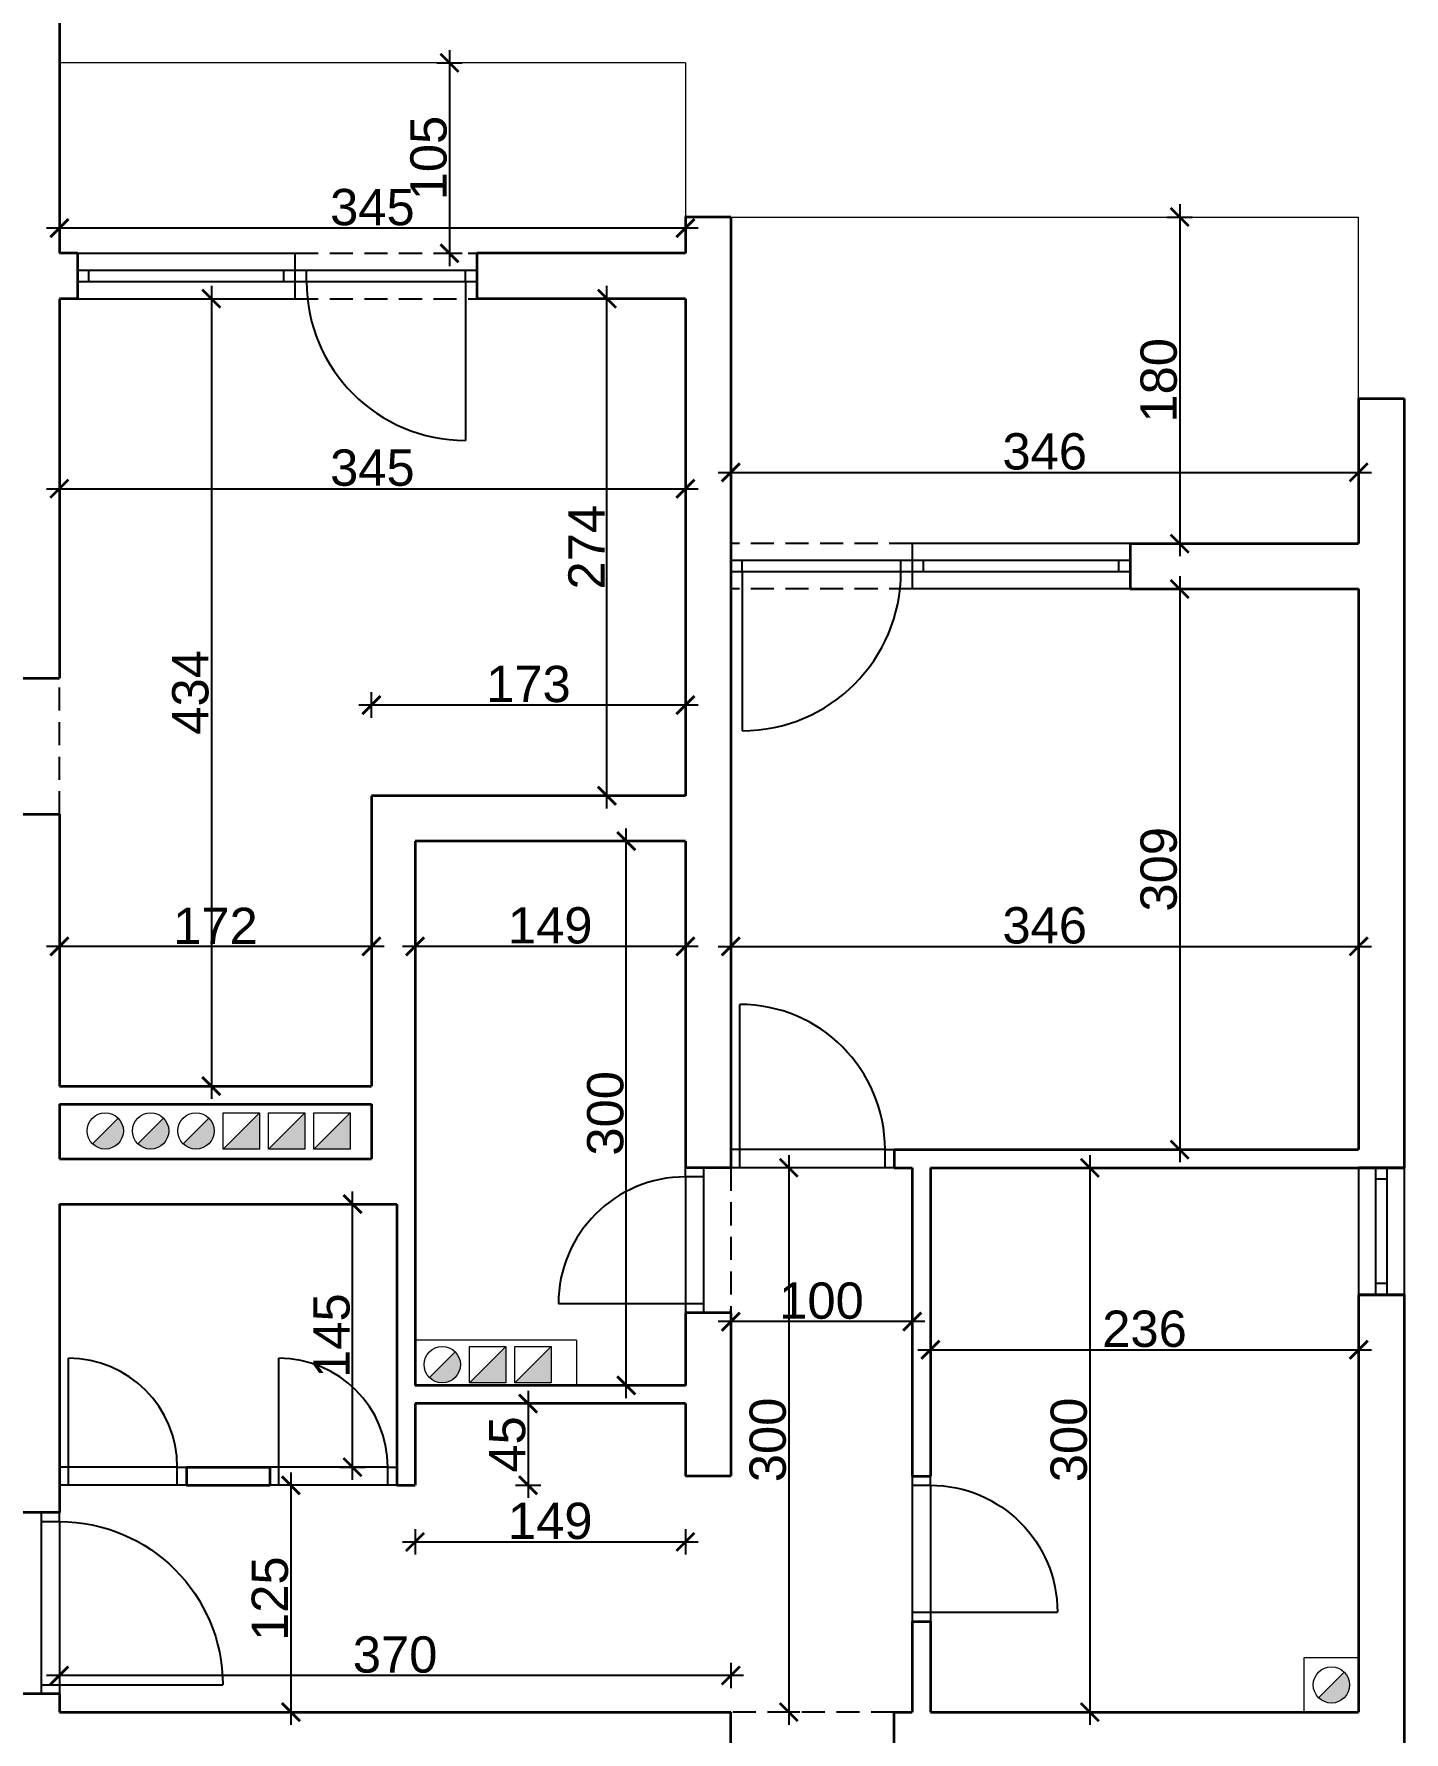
# Model space of a CAD drawing. Header units: centimetres. Extents: x 642232439 to 646206409, y 502891828 to 503284195.
# Drawn here: x 646200336 to 646201091, y 503276067 to 503277003 of the extents above; entities that cross this region are included whole.
import ezdxf

# ---------------------------------------------------------------- set-up
doc = ezdxf.new("R2010")
doc.units = ezdxf.units.CM
doc.header["$PDMODE"] = 35
doc.header["$PDSIZE"] = 0.1
doc.linetypes.add('HIDDENX2', pattern=[19.05, 12.7, -6.35])
doc.layers.add('TP_01 - 0.35', color=1, linetype='Continuous', lineweight=35)
doc.layers.add('TP_07 - 0.20', color=7, linetype='Continuous', lineweight=20)
for name, color, linetype in [('TP_Hatch', 252, 'Continuous'), ('TP_Hidden', 8, 'HIDDENX2'), ('TP_Kotiranje', 3, 'Continuous'), ('TP_Otvori', 8, 'Continuous'), ('TP_Otvori.block', 8, 'Continuous')]:
    doc.layers.add(name, color=color, linetype=linetype)
doc.styles.get("Standard").update_dxf_attribs({"font": 'arial.ttf'})
doc.dimstyles.new('Radni', dxfattribs={"dimtxt": 20, "dimasz": 10, "dimexe": 7, "dimexo": 7, "dimgap": 1.25, "dimtad": 1, "dimdec": 1, "dimrnd": 0.5, "dimdsep": 46, "dimtxsty": 'Standard', "dimblk": 'ARCHTICK', "dimcen": 10, "dimdle": 7, "dimclrd": 256, "dimclre": 256, "dimadec": 1, "dimazin": 0, "dimtm": 1e-09, "dimtfac": 1, "dimtdec": 1, "dimtix": 1, "dimtmove": 0, "dimatfit": 0, "dimfxl": 7, "dimfxlon": 1, "dimarcsym": 0})

# ---------------------------------------------------------------- blocks, each defined once
blk = doc.blocks.new('*U90')
at = {"layer": 'TP_01 - 0.35'}
for p, q in [((0, 0), (0, -30)), ((84, 0), (84, -30))]:
    blk.add_line(p, q, dxfattribs=at)
at = {"layer": 'TP_Otvori'}
for p, q in [((0, 0), (84, 0)), ((0, -11.3), (84, -11.3)), ((0, -18.8), (84, -18.8)), ((7.5, -11.3), (7.5, -18.8)), ((76.5, -11.3), (76.5, -18.8)), ((0, -30), (84, -30))]:
    blk.add_line(p, q, dxfattribs=at)
blk = doc.blocks.new('*U523')
at = {"layer": 'TP_Otvori'}
for p, q in [((5, 0), (5, 80)), ((5, 0), (0, 0)), ((85, 0), (5, 0)), ((5, -10), (5, 0)), ((85, -10), (85, 0)), ((85, 0), (90, 0)), ((90, -10), (0, -10))]:
    blk.add_line(p, q, dxfattribs=at)
blk.add_arc((5, 0), 80, 0.00001, 90.00001, dxfattribs=at)
blk = doc.blocks.new('*U525')
at = {"layer": 'TP_Otvori'}
for p, q in [((5, 0), (5, 90)), ((5, 0), (0, 0)), ((95, 0), (5, 0)), ((5, -10), (5, 0)), ((95, -10), (95, 0)), ((95, 0), (100, 0)), ((100, -10), (0, -10))]:
    blk.add_line(p, q, dxfattribs=at)
blk.add_arc((5, 0), 90, 0.00001, 90.00001, dxfattribs=at)
blk = doc.blocks.new('*U524')
at = {"layer": 'TP_Otvori'}
for p, q in [((5, 0), (5, 70)), ((5, 0), (0, 0)), ((75, 0), (5, 0)), ((5, -10), (5, 0)), ((75, -10), (75, 0)), ((75, 0), (80, 0)), ((80, -10), (0, -10))]:
    blk.add_line(p, q, dxfattribs=at)
blk.add_arc((5, 0), 70, 0.00001, 90.00001, dxfattribs=at)
blk = doc.blocks.new('*U526')
at = {"layer": 'TP_Otvori'}
for p, q in [((5, 0), (5, 60)), ((5, 0), (0, 0)), ((65, 0), (5, 0)), ((5, -10), (5, 0)), ((65, -10), (65, 0)), ((65, 0), (70, 0)), ((70, -10), (0, -10))]:
    blk.add_line(p, q, dxfattribs=at)
blk.add_arc((5, 0), 60, 0.00001, 90.00001, dxfattribs=at)
blk = doc.blocks.new('_ArchTick')
at = {"color": 0, "linetype": 'ByBlock', "const_width": 0.15}
blk.add_lwpolyline([(-0.5, -0.5), (0.5, 0.5)], dxfattribs=at)
blk = doc.blocks.new('*D362')
at = {"layer": 'Defpoints', "color": 0, "transparency": 16777216}
for p in [(646200420.34, 503276857), (646200434.09, 503276423), (646200436.34, 503276423)]:
    blk.add_point(p, dxfattribs=at)
at = {"layer": 'TP_Kotiranje', "lineweight": -2, "transparency": 16777216}
for p, q in [((646200427.34, 503276857), (646200441.09, 503276857)), ((646200434.09, 503276864), (646200434.09, 503276416)), ((646200434.09, 503276423), (646200427.09, 503276423))]:
    blk.add_line(p, q, dxfattribs=at)
at = {"layer": 'TP_Kotiranje', "lineweight": -2, "transparency": 16777216, "xscale": 10, "yscale": 10, "zscale": 10}
for p, rotation in [((646200434.09, 503276857), 90), ((646200434.09, 503276423), 270)]:
    blk.add_blockref('_ArchTick', p, dxfattribs=dict(at, rotation=rotation))
at = {"layer": 'TP_Kotiranje', "color": 0, "transparency": 16777216, "insert": (646200422.62, 503276640), "char_height": 20, "attachment_point": 5, "rotation": 90}
blk.add_mtext('434', dxfattribs=at)
blk = doc.blocks.new('*D363')
at = {"layer": 'Defpoints', "color": 0, "transparency": 16777216}
for p in [(646200350.34, 503276503), (646200350.34, 503276500.02), (646200522.34, 503276503)]:
    blk.add_point(p, dxfattribs=at)
at = {"layer": 'TP_Kotiranje', "lineweight": -2, "transparency": 16777216}
for p, q in [((646200529.34, 503276500.02), (646200343.34, 503276500.02)), ((646200350.34, 503276500.02), (646200350.34, 503276493.02)), ((646200522.34, 503276500.02), (646200522.34, 503276493.02))]:
    blk.add_line(p, q, dxfattribs=at)
at = {"layer": 'TP_Kotiranje', "lineweight": -2, "transparency": 16777216, "xscale": 10, "yscale": 10, "zscale": 10, "rotation": 180}
blk.add_blockref('_ArchTick', (646200350.34, 503276500.02), dxfattribs=at)
at = {"layer": 'TP_Kotiranje', "lineweight": -2, "transparency": 16777216, "xscale": 10, "yscale": 10, "zscale": 10}
blk.add_blockref('_ArchTick', (646200522.34, 503276500.02), dxfattribs=at)
at = {"layer": 'TP_Kotiranje', "color": 0, "transparency": 16777216, "insert": (646200436.34, 503276511.31), "char_height": 20, "attachment_point": 5}
blk.add_mtext('172', dxfattribs=at)
blk = doc.blocks.new('*D364')
at = {"layer": 'Defpoints', "color": 0, "transparency": 16777216}
for p in [(646200637.84, 503276857), (646200652.1, 503276857), (646200608.84, 503276583)]:
    blk.add_point(p, dxfattribs=at)
at = {"layer": 'TP_Kotiranje', "lineweight": -2, "transparency": 16777216}
for p, q in [((646200645.1, 503276857), (646200659.1, 503276857)), ((646200652.1, 503276576), (646200652.1, 503276864)), ((646200645.1, 503276583), (646200659.1, 503276583))]:
    blk.add_line(p, q, dxfattribs=at)
at = {"layer": 'TP_Kotiranje', "lineweight": -2, "transparency": 16777216, "xscale": 10, "yscale": 10, "zscale": 10}
for p, rotation in [((646200652.1, 503276857), 90), ((646200652.1, 503276583), 270)]:
    blk.add_blockref('_ArchTick', p, dxfattribs=dict(at, rotation=rotation))
at = {"layer": 'TP_Kotiranje', "color": 0, "transparency": 16777216, "insert": (646200640.81, 503276720), "char_height": 20, "attachment_point": 5, "rotation": 90}
blk.add_mtext('274', dxfattribs=at)
blk = doc.blocks.new('*D365')
at = {"layer": 'Defpoints', "color": 0, "transparency": 16777216}
for p in [(646200695.34, 503276720), (646200522.34, 503276633.05), (646200522.34, 503276583)]:
    blk.add_point(p, dxfattribs=at)
at = {"layer": 'TP_Kotiranje', "lineweight": -2, "transparency": 16777216}
for p, q in [((646200702.34, 503276633.05), (646200515.34, 503276633.05)), ((646200522.34, 503276626.05), (646200522.34, 503276640.05)), ((646200695.34, 503276640.05), (646200695.34, 503276626.05))]:
    blk.add_line(p, q, dxfattribs=at)
at = {"layer": 'TP_Kotiranje', "lineweight": -2, "transparency": 16777216, "xscale": 10, "yscale": 10, "zscale": 10, "rotation": 180}
blk.add_blockref('_ArchTick', (646200522.34, 503276633.05), dxfattribs=at)
at = {"layer": 'TP_Kotiranje', "lineweight": -2, "transparency": 16777216, "xscale": 10, "yscale": 10, "zscale": 10}
blk.add_blockref('_ArchTick', (646200695.34, 503276633.05), dxfattribs=at)
at = {"layer": 'TP_Kotiranje', "color": 0, "transparency": 16777216, "insert": (646200608.84, 503276644.51), "char_height": 20, "attachment_point": 5}
blk.add_mtext('173', dxfattribs=at)
blk = doc.blocks.new('*D366')
at = {"layer": 'Defpoints', "color": 0, "transparency": 16777216}
for p in [(646200893.34, 503276902), (646200893.34, 503276722), (646200967.71, 503276722)]:
    blk.add_point(p, dxfattribs=at)
at = {"layer": 'TP_Kotiranje', "lineweight": -2, "transparency": 16777216}
for p, q in [((646200967.71, 503276909), (646200967.71, 503276715)), ((646200960.71, 503276902), (646200974.71, 503276902)), ((646200960.71, 503276722), (646200974.71, 503276722))]:
    blk.add_line(p, q, dxfattribs=at)
at = {"layer": 'TP_Kotiranje', "lineweight": -2, "transparency": 16777216, "xscale": 10, "yscale": 10, "zscale": 10}
for p, rotation in [((646200967.71, 503276902), 90), ((646200967.71, 503276722), 270)]:
    blk.add_blockref('_ArchTick', p, dxfattribs=dict(at, rotation=rotation))
at = {"layer": 'TP_Kotiranje', "color": 0, "transparency": 16777216, "insert": (646200956.25, 503276812), "char_height": 20, "attachment_point": 5, "rotation": 90}
blk.add_mtext('180', dxfattribs=at)
blk = doc.blocks.new('*D367')
at = {"layer": 'Defpoints', "color": 0, "transparency": 16777216}
for p in [(646200967.71, 503276697), (646200967.71, 503276388), (646200967.71, 503276388)]:
    blk.add_point(p, dxfattribs=at)
at = {"layer": 'TP_Kotiranje', "lineweight": -2, "transparency": 16777216}
for p, q in [((646200967.71, 503276697), (646200960.71, 503276697)), ((646200967.71, 503276704), (646200967.71, 503276381)), ((646200967.71, 503276388), (646200960.71, 503276388))]:
    blk.add_line(p, q, dxfattribs=at)
at = {"layer": 'TP_Kotiranje', "lineweight": -2, "transparency": 16777216, "xscale": 10, "yscale": 10, "zscale": 10}
for p, rotation in [((646200967.71, 503276697), 90), ((646200967.71, 503276388), 270)]:
    blk.add_blockref('_ArchTick', p, dxfattribs=dict(at, rotation=rotation))
at = {"layer": 'TP_Kotiranje', "color": 0, "transparency": 16777216, "insert": (646200956.24, 503276542.5), "char_height": 20, "attachment_point": 5, "rotation": 90}
blk.add_mtext('309', dxfattribs=at)
blk = doc.blocks.new('*D368')
at = {"layer": 'Defpoints', "color": 0, "transparency": 16777216}
for p in [(646200967.71, 503276378), (646200918.17, 503276078), (646200967.71, 503276078)]:
    blk.add_point(p, dxfattribs=at)
at = {"layer": 'TP_Kotiranje', "lineweight": -2, "transparency": 16777216}
for p, q in [((646200918.17, 503276385), (646200918.17, 503276071)), ((646200925.17, 503276378), (646200911.17, 503276378)), ((646200925.17, 503276078), (646200911.17, 503276078))]:
    blk.add_line(p, q, dxfattribs=at)
at = {"layer": 'TP_Kotiranje', "lineweight": -2, "transparency": 16777216, "xscale": 10, "yscale": 10, "zscale": 10}
for p, rotation in [((646200918.17, 503276378), 90), ((646200918.17, 503276078), 270)]:
    blk.add_blockref('_ArchTick', p, dxfattribs=dict(at, rotation=rotation))
at = {"layer": 'TP_Kotiranje', "color": 0, "transparency": 16777216, "insert": (646200906.7, 503276228), "char_height": 20, "attachment_point": 5, "rotation": 90}
blk.add_mtext('300', dxfattribs=at)
blk = doc.blocks.new('*D372')
at = {"layer": 'Defpoints', "color": 0, "transparency": 16777216}
for p in [(646200487.91, 503276203), (646200477.91, 503276078), (646200487.91, 503276078)]:
    blk.add_point(p, dxfattribs=at)
at = {"layer": 'TP_Kotiranje', "lineweight": -2, "transparency": 16777216}
for p, q in [((646200477.91, 503276210), (646200477.91, 503276071)), ((646200480.91, 503276203), (646200470.91, 503276203)), ((646200480.91, 503276078), (646200470.91, 503276078))]:
    blk.add_line(p, q, dxfattribs=at)
at = {"layer": 'TP_Kotiranje', "lineweight": -2, "transparency": 16777216, "xscale": 10, "yscale": 10, "zscale": 10}
for p, rotation in [((646200477.91, 503276203), 90), ((646200477.91, 503276078), 270)]:
    blk.add_blockref('_ArchTick', p, dxfattribs=dict(at, rotation=rotation))
at = {"layer": 'TP_Kotiranje', "color": 0, "transparency": 16777216, "insert": (646200466.44, 503276140.5), "char_height": 20, "attachment_point": 5, "rotation": 90}
blk.add_mtext('125', dxfattribs=at)
blk = doc.blocks.new('*D373')
at = {"layer": 'Defpoints', "color": 0, "transparency": 16777216}
for p in [(646200479.22, 503276358), (646200511.87, 503276358), (646200479.22, 503276213)]:
    blk.add_point(p, dxfattribs=at)
at = {"layer": 'TP_Kotiranje', "lineweight": -2, "transparency": 16777216}
for p, q in [((646200511.87, 503276206), (646200511.87, 503276365)), ((646200504.87, 503276358), (646200518.87, 503276358)), ((646200504.87, 503276213), (646200518.87, 503276213))]:
    blk.add_line(p, q, dxfattribs=at)
at = {"layer": 'TP_Kotiranje', "lineweight": -2, "transparency": 16777216, "xscale": 10, "yscale": 10, "zscale": 10}
for p, rotation in [((646200511.87, 503276358), 90), ((646200511.87, 503276213), 270)]:
    blk.add_blockref('_ArchTick', p, dxfattribs=dict(at, rotation=rotation))
at = {"layer": 'TP_Kotiranje', "color": 0, "transparency": 16777216, "insert": (646200500.41, 503276285.5), "char_height": 20, "attachment_point": 5, "rotation": 90}
blk.add_mtext('145', dxfattribs=at)
blk = doc.blocks.new('*D374')
at = {"layer": 'Defpoints', "color": 0, "transparency": 16777216}
for p in [(646200662.75, 503276558), (646200695.34, 503276558), (646200695.34, 503276258)]:
    blk.add_point(p, dxfattribs=at)
at = {"layer": 'TP_Kotiranje', "lineweight": -2, "transparency": 16777216}
for p, q in [((646200669.75, 503276558), (646200655.75, 503276558)), ((646200662.75, 503276251), (646200662.75, 503276565)), ((646200669.75, 503276258), (646200655.75, 503276258))]:
    blk.add_line(p, q, dxfattribs=at)
at = {"layer": 'TP_Kotiranje', "lineweight": -2, "transparency": 16777216, "xscale": 10, "yscale": 10, "zscale": 10}
for p, rotation in [((646200662.75, 503276558), 90), ((646200662.75, 503276258), 270)]:
    blk.add_blockref('_ArchTick', p, dxfattribs=dict(at, rotation=rotation))
at = {"layer": 'TP_Kotiranje', "color": 0, "transparency": 16777216, "insert": (646200651.28, 503276408), "char_height": 20, "attachment_point": 5, "rotation": 90}
blk.add_mtext('300', dxfattribs=at)
blk = doc.blocks.new('*D375')
at = {"layer": 'Defpoints', "color": 0, "transparency": 16777216}
for p in [(646200546.34, 503276500), (646200546.34, 503276468), (646200695.34, 503276468)]:
    blk.add_point(p, dxfattribs=at)
at = {"layer": 'TP_Kotiranje', "lineweight": -2, "transparency": 16777216}
for p, q in [((646200702.34, 503276500), (646200539.34, 503276500)), ((646200546.34, 503276493), (646200546.34, 503276507)), ((646200695.34, 503276493), (646200695.34, 503276507))]:
    blk.add_line(p, q, dxfattribs=at)
at = {"layer": 'TP_Kotiranje', "lineweight": -2, "transparency": 16777216, "xscale": 10, "yscale": 10, "zscale": 10, "rotation": 180}
blk.add_blockref('_ArchTick', (646200546.34, 503276500), dxfattribs=at)
at = {"layer": 'TP_Kotiranje', "lineweight": -2, "transparency": 16777216, "xscale": 10, "yscale": 10, "zscale": 10}
blk.add_blockref('_ArchTick', (646200695.34, 503276500), dxfattribs=at)
at = {"layer": 'TP_Kotiranje', "color": 0, "transparency": 16777216, "insert": (646200620.84, 503276511.47), "char_height": 20, "attachment_point": 5}
blk.add_mtext('149', dxfattribs=at)
blk = doc.blocks.new('*D376')
at = {"layer": 'Defpoints', "color": 0, "transparency": 16777216}
for p in [(646200720.34, 503276500), (646201066.34, 503276500), (646201066.34, 503276500)]:
    blk.add_point(p, dxfattribs=at)
at = {"layer": 'TP_Kotiranje', "lineweight": -2, "transparency": 16777216}
for p, q in [((646200713.34, 503276500), (646201073.34, 503276500)), ((646200720.34, 503276500), (646200720.34, 503276493)), ((646201066.34, 503276500), (646201066.34, 503276507))]:
    blk.add_line(p, q, dxfattribs=at)
at = {"layer": 'TP_Kotiranje', "lineweight": -2, "transparency": 16777216, "xscale": 10, "yscale": 10, "zscale": 10, "rotation": 180}
blk.add_blockref('_ArchTick', (646200720.34, 503276500), dxfattribs=at)
at = {"layer": 'TP_Kotiranje', "lineweight": -2, "transparency": 16777216, "xscale": 10, "yscale": 10, "zscale": 10}
blk.add_blockref('_ArchTick', (646201066.34, 503276500), dxfattribs=at)
at = {"layer": 'TP_Kotiranje', "color": 0, "transparency": 16777216, "insert": (646200893.34, 503276511.47), "char_height": 20, "attachment_point": 5}
blk.add_mtext('346', dxfattribs=at)
blk = doc.blocks.new('*D377')
at = {"layer": 'Defpoints', "color": 0, "transparency": 16777216}
for p in [(646200720.34, 503276902), (646201066.34, 503276802), (646201066.34, 503276761.25)]:
    blk.add_point(p, dxfattribs=at)
at = {"layer": 'TP_Kotiranje', "lineweight": -2, "transparency": 16777216}
for p, q in [((646200720.34, 503276768.25), (646200720.34, 503276754.25)), ((646201066.34, 503276768.25), (646201066.34, 503276754.25)), ((646200713.34, 503276761.25), (646201073.34, 503276761.25))]:
    blk.add_line(p, q, dxfattribs=at)
at = {"layer": 'TP_Kotiranje', "lineweight": -2, "transparency": 16777216, "xscale": 10, "yscale": 10, "zscale": 10, "rotation": 180}
blk.add_blockref('_ArchTick', (646200720.34, 503276761.25), dxfattribs=at)
at = {"layer": 'TP_Kotiranje', "lineweight": -2, "transparency": 16777216, "xscale": 10, "yscale": 10, "zscale": 10}
blk.add_blockref('_ArchTick', (646201066.34, 503276761.25), dxfattribs=at)
at = {"layer": 'TP_Kotiranje', "color": 0, "transparency": 16777216, "insert": (646200893.34, 503276772.72), "char_height": 20, "attachment_point": 5}
blk.add_mtext('346', dxfattribs=at)
blk = doc.blocks.new('*D378')
at = {"layer": 'Defpoints', "color": 0, "transparency": 16777216}
for p in [(646200350.34, 503276752.4), (646200695.34, 503276752.4), (646200695.34, 503276752.27)]:
    blk.add_point(p, dxfattribs=at)
at = {"layer": 'TP_Kotiranje', "lineweight": -2, "transparency": 16777216}
for p, q in [((646200343.34, 503276752.27), (646200702.34, 503276752.27)), ((646200350.34, 503276752.27), (646200350.34, 503276745.27)), ((646200695.34, 503276752.27), (646200695.34, 503276745.27))]:
    blk.add_line(p, q, dxfattribs=at)
at = {"layer": 'TP_Kotiranje', "lineweight": -2, "transparency": 16777216, "xscale": 10, "yscale": 10, "zscale": 10, "rotation": 180}
blk.add_blockref('_ArchTick', (646200350.34, 503276752.27), dxfattribs=at)
at = {"layer": 'TP_Kotiranje', "lineweight": -2, "transparency": 16777216, "xscale": 10, "yscale": 10, "zscale": 10}
blk.add_blockref('_ArchTick', (646200695.34, 503276752.27), dxfattribs=at)
at = {"layer": 'TP_Kotiranje', "color": 0, "transparency": 16777216, "insert": (646200522.84, 503276763.74), "char_height": 20, "attachment_point": 5}
blk.add_mtext('345', dxfattribs=at)
blk = doc.blocks.new('*D379')
at = {"layer": 'Defpoints', "color": 0, "transparency": 16777216}
for p in [(646200522.84, 503276987), (646200530.34, 503276882), (646200565.34, 503276882)]:
    blk.add_point(p, dxfattribs=at)
at = {"layer": 'TP_Kotiranje', "lineweight": -2, "transparency": 16777216}
for p, q in [((646200558.34, 503276987), (646200572.34, 503276987)), ((646200565.34, 503276994), (646200565.34, 503276875)), ((646200558.34, 503276882), (646200572.34, 503276882))]:
    blk.add_line(p, q, dxfattribs=at)
at = {"layer": 'TP_Kotiranje', "lineweight": -2, "transparency": 16777216, "xscale": 10, "yscale": 10, "zscale": 10}
for p, rotation in [((646200565.34, 503276987), 90), ((646200565.34, 503276882), 270)]:
    blk.add_blockref('_ArchTick', p, dxfattribs=dict(at, rotation=rotation))
at = {"layer": 'TP_Kotiranje', "color": 0, "transparency": 16777216, "insert": (646200553.88, 503276934.5), "char_height": 20, "attachment_point": 5, "rotation": 90}
blk.add_mtext('105', dxfattribs=at)
blk = doc.blocks.new('*D380')
at = {"layer": 'Defpoints', "color": 0, "transparency": 16777216}
for p in [(646200350.34, 503276944.74), (646200695.34, 503276944.74), (646200350.34, 503276895.88)]:
    blk.add_point(p, dxfattribs=at)
at = {"layer": 'TP_Kotiranje', "lineweight": -2, "transparency": 16777216}
for p, q in [((646200350.34, 503276902.88), (646200350.34, 503276888.88)), ((646200695.34, 503276902.88), (646200695.34, 503276888.88)), ((646200702.34, 503276895.88), (646200343.34, 503276895.88))]:
    blk.add_line(p, q, dxfattribs=at)
at = {"layer": 'TP_Kotiranje', "lineweight": -2, "transparency": 16777216, "xscale": 10, "yscale": 10, "zscale": 10, "rotation": 180}
blk.add_blockref('_ArchTick', (646200350.34, 503276895.88), dxfattribs=at)
at = {"layer": 'TP_Kotiranje', "lineweight": -2, "transparency": 16777216, "xscale": 10, "yscale": 10, "zscale": 10}
blk.add_blockref('_ArchTick', (646200695.34, 503276895.88), dxfattribs=at)
at = {"layer": 'TP_Kotiranje', "color": 0, "transparency": 16777216, "insert": (646200522.84, 503276907.35), "char_height": 20, "attachment_point": 5}
blk.add_mtext('345', dxfattribs=at)
blk = doc.blocks.new('*D417')
at = {"layer": 'Defpoints', "color": 0, "transparency": 16777216}
for p in [(646201066.34, 503276277.67), (646200830.34, 503276208), (646201066.34, 503276208)]:
    blk.add_point(p, dxfattribs=at)
at = {"layer": 'TP_Kotiranje', "lineweight": -2, "transparency": 16777216}
for p, q in [((646200830.34, 503276270.67), (646200830.34, 503276284.67)), ((646201066.34, 503276270.67), (646201066.34, 503276284.67)), ((646200823.34, 503276277.67), (646201073.34, 503276277.67))]:
    blk.add_line(p, q, dxfattribs=at)
at = {"layer": 'TP_Kotiranje', "lineweight": -2, "transparency": 16777216, "xscale": 10, "yscale": 10, "zscale": 10, "rotation": 180}
blk.add_blockref('_ArchTick', (646200830.34, 503276277.67), dxfattribs=at)
at = {"layer": 'TP_Kotiranje', "lineweight": -2, "transparency": 16777216, "xscale": 10, "yscale": 10, "zscale": 10}
blk.add_blockref('_ArchTick', (646201066.34, 503276277.67), dxfattribs=at)
at = {"layer": 'TP_Kotiranje', "color": 0, "transparency": 16777216, "insert": (646200948.34, 503276289.14), "char_height": 20, "attachment_point": 5}
blk.add_mtext('236', dxfattribs=at)
blk = doc.blocks.new('*D418')
at = {"layer": 'Defpoints', "color": 0, "transparency": 16777216}
for p in [(646200720.34, 503276293.18), (646200720.34, 503276293), (646200820.34, 503276293)]:
    blk.add_point(p, dxfattribs=at)
at = {"layer": 'TP_Kotiranje', "lineweight": -2, "transparency": 16777216}
for p, q in [((646200720.34, 503276293.18), (646200720.34, 503276300.18)), ((646200820.34, 503276293.18), (646200820.34, 503276300.18)), ((646200827.34, 503276293.18), (646200713.34, 503276293.18))]:
    blk.add_line(p, q, dxfattribs=at)
at = {"layer": 'TP_Kotiranje', "lineweight": -2, "transparency": 16777216, "xscale": 10, "yscale": 10, "zscale": 10, "rotation": 180}
blk.add_blockref('_ArchTick', (646200720.34, 503276293.18), dxfattribs=at)
at = {"layer": 'TP_Kotiranje', "lineweight": -2, "transparency": 16777216, "xscale": 10, "yscale": 10, "zscale": 10}
blk.add_blockref('_ArchTick', (646200820.34, 503276293.18), dxfattribs=at)
at = {"layer": 'TP_Kotiranje', "color": 0, "transparency": 16777216, "insert": (646200770.34, 503276304.64), "char_height": 20, "attachment_point": 5}
blk.add_mtext('100', dxfattribs=at)
blk = doc.blocks.new('*D419')
at = {"layer": 'Defpoints', "color": 0, "transparency": 16777216}
for p in [(646200765.34, 503276378), (646200752.28, 503276078), (646200765.34, 503276078)]:
    blk.add_point(p, dxfattribs=at)
at = {"layer": 'TP_Kotiranje', "lineweight": -2, "transparency": 16777216}
for p, q in [((646200752.28, 503276385), (646200752.28, 503276071)), ((646200758.34, 503276378), (646200745.28, 503276378)), ((646200758.34, 503276078), (646200745.28, 503276078))]:
    blk.add_line(p, q, dxfattribs=at)
at = {"layer": 'TP_Kotiranje', "lineweight": -2, "transparency": 16777216, "xscale": 10, "yscale": 10, "zscale": 10}
for p, rotation in [((646200752.28, 503276378), 90), ((646200752.28, 503276078), 270)]:
    blk.add_blockref('_ArchTick', p, dxfattribs=dict(at, rotation=rotation))
at = {"layer": 'TP_Kotiranje', "color": 0, "transparency": 16777216, "insert": (646200740.82, 503276228), "char_height": 20, "attachment_point": 5, "rotation": 90}
blk.add_mtext('300', dxfattribs=at)
blk = doc.blocks.new('*D420')
at = {"layer": 'Defpoints', "color": 0, "transparency": 16777216}
for p in [(646200720.34, 503276208), (646200350.34, 503276188), (646200350.34, 503276098.14)]:
    blk.add_point(p, dxfattribs=at)
at = {"layer": 'TP_Kotiranje', "lineweight": -2, "transparency": 16777216}
for p, q in [((646200727.34, 503276098.14), (646200343.34, 503276098.14)), ((646200350.34, 503276105.14), (646200350.34, 503276091.14)), ((646200720.34, 503276105.14), (646200720.34, 503276091.14))]:
    blk.add_line(p, q, dxfattribs=at)
at = {"layer": 'TP_Kotiranje', "lineweight": -2, "transparency": 16777216, "xscale": 10, "yscale": 10, "zscale": 10, "rotation": 180}
blk.add_blockref('_ArchTick', (646200350.34, 503276098.14), dxfattribs=at)
at = {"layer": 'TP_Kotiranje', "lineweight": -2, "transparency": 16777216, "xscale": 10, "yscale": 10, "zscale": 10}
blk.add_blockref('_ArchTick', (646200720.34, 503276098.14), dxfattribs=at)
at = {"layer": 'TP_Kotiranje', "color": 0, "transparency": 16777216, "insert": (646200535.34, 503276109.61), "char_height": 20, "attachment_point": 5}
blk.add_mtext('370', dxfattribs=at)
blk = doc.blocks.new('*D421')
at = {"layer": 'Defpoints', "color": 0, "transparency": 16777216}
for p in [(646200620.84, 503276248), (646200546.34, 503276203), (646200608.63, 503276203)]:
    blk.add_point(p, dxfattribs=at)
at = {"layer": 'TP_Kotiranje', "lineweight": -2, "transparency": 16777216}
for p, q in [((646200613.84, 503276248), (646200601.63, 503276248)), ((646200608.63, 503276255), (646200608.63, 503276196)), ((646200601.63, 503276203), (646200615.63, 503276203))]:
    blk.add_line(p, q, dxfattribs=at)
at = {"layer": 'TP_Kotiranje', "lineweight": -2, "transparency": 16777216, "xscale": 10, "yscale": 10, "zscale": 10}
for p, rotation in [((646200608.63, 503276248), 90), ((646200608.63, 503276203), 270)]:
    blk.add_blockref('_ArchTick', p, dxfattribs=dict(at, rotation=rotation))
at = {"layer": 'TP_Kotiranje', "color": 0, "transparency": 16777216, "insert": (646200597.21, 503276225.5), "char_height": 20, "attachment_point": 5, "rotation": 90}
blk.add_mtext('45', dxfattribs=at)
blk = doc.blocks.new('*D422')
at = {"layer": 'Defpoints', "color": 0, "transparency": 16777216}
for p in [(646200546.34, 503276225.5), (646200695.34, 503276208), (646200695.34, 503276171.79)]:
    blk.add_point(p, dxfattribs=at)
at = {"layer": 'TP_Kotiranje', "lineweight": -2, "transparency": 16777216}
for p, q in [((646200546.34, 503276178.79), (646200546.34, 503276164.79)), ((646200695.34, 503276178.79), (646200695.34, 503276164.79)), ((646200539.34, 503276171.79), (646200702.34, 503276171.79))]:
    blk.add_line(p, q, dxfattribs=at)
at = {"layer": 'TP_Kotiranje', "lineweight": -2, "transparency": 16777216, "xscale": 10, "yscale": 10, "zscale": 10, "rotation": 180}
blk.add_blockref('_ArchTick', (646200546.34, 503276171.79), dxfattribs=at)
at = {"layer": 'TP_Kotiranje', "lineweight": -2, "transparency": 16777216, "xscale": 10, "yscale": 10, "zscale": 10}
blk.add_blockref('_ArchTick', (646200695.34, 503276171.79), dxfattribs=at)
at = {"layer": 'TP_Kotiranje', "color": 0, "transparency": 16777216, "insert": (646200620.84, 503276183.25), "char_height": 20, "attachment_point": 5}
blk.add_mtext('149', dxfattribs=at)

msp = doc.modelspace()

# ---------------------------------------------------------------- hatches: boundary and pattern name
at = {"layer": 'TP_Hatch'}
h = msp.add_hatch(color=256, dxfattribs=at)
h.dxf.hatch_style = 1
h.paths.add_polyline_path([(646200460.62, 503276388.31), (646200460.62, 503276408.31), (646200440.62, 503276388.31)])
h = msp.add_hatch(color=256, dxfattribs=at)
h.dxf.hatch_style = 1
h.paths.add_polyline_path([(646200485.62, 503276388.31), (646200485.62, 503276408.31), (646200465.62, 503276388.31)])
h = msp.add_hatch(color=256, dxfattribs=at)
h.dxf.hatch_style = 1
h.paths.add_polyline_path([(646200510.62, 503276388.31), (646200510.62, 503276408.31), (646200490.62, 503276388.31)])
h = msp.add_hatch(color=256, dxfattribs=at)
h.dxf.hatch_style = 1
edge = h.paths.add_edge_path()
edge.add_arc((646200375.62, 503276398.31), 10, 225, 270)
edge.add_arc((646200375.62, 503276398.31), 10, 270, 360)
edge.add_arc((646200375.62, 503276398.31), 10, 0, 45)
edge.add_line((646200382.69, 503276405.38), (646200368.55, 503276391.24))
h = msp.add_hatch(color=256, dxfattribs=at)
h.dxf.hatch_style = 1
edge = h.paths.add_edge_path()
edge.add_arc((646200400.62, 503276398.31), 10, 225, 270)
edge.add_arc((646200400.62, 503276398.31), 10, 270, 360)
edge.add_arc((646200400.62, 503276398.31), 10, 0, 45)
edge.add_line((646200407.69, 503276405.38), (646200393.55, 503276391.24))
h = msp.add_hatch(color=256, dxfattribs=at)
h.dxf.hatch_style = 1
edge = h.paths.add_edge_path()
edge.add_arc((646200425.62, 503276398.31), 10, 225, 270)
edge.add_arc((646200425.62, 503276398.31), 10, 270, 360)
edge.add_arc((646200425.62, 503276398.31), 10, 0, 45)
edge.add_line((646200432.69, 503276405.38), (646200418.55, 503276391.24))
h = msp.add_hatch(color=256, dxfattribs=at)
h.dxf.hatch_style = 1
edge = h.paths.add_edge_path()
edge.add_arc((646200561.33, 503276269.5), 10, 225, 270)
edge.add_arc((646200561.33, 503276269.5), 10, 270, 360)
edge.add_arc((646200561.33, 503276269.5), 10, 0, 45)
edge.add_line((646200568.4, 503276276.57), (646200554.26, 503276262.43))
h = msp.add_hatch(color=256, dxfattribs=at)
h.dxf.hatch_style = 1
h.paths.add_polyline_path([(646200596.33, 503276259.5), (646200596.33, 503276279.5), (646200576.33, 503276259.5)])
h = msp.add_hatch(color=256, dxfattribs=at)
h.dxf.hatch_style = 1
h.paths.add_polyline_path([(646200621.33, 503276259.5), (646200621.33, 503276279.5), (646200601.33, 503276259.5)])
h = msp.add_hatch(color=256, dxfattribs=at)
h.dxf.hatch_style = 1
edge = h.paths.add_edge_path()
edge.add_arc((646201051.34, 503276092.98), 10, 225, 270)
edge.add_arc((646201051.34, 503276092.98), 10, 270, 360)
edge.add_arc((646201051.34, 503276092.98), 10, 0, 45)
edge.add_line((646201058.41, 503276100.05), (646201044.27, 503276085.91))

# ---------------------------------------------------------------- linework, layer by layer
at = {"layer": 'TP_01 - 0.35'}
for p, q in [((646200350.34, 503277192.8), (646200350.34, 503276882)), ((646200695.34, 503276902), (646200695.34, 503276882)), ((646200720.34, 503276902), (646200695.34, 503276902)), ((646200720.34, 503276902), (646200720.34, 503276378)), ((646200360.34, 503276882), (646200350.34, 503276882)), ((646200360.34, 503276882), (646200360.34, 503276857)), ((646200580.34, 503276882), (646200580.34, 503276857)), ((646200695.34, 503276882), (646200580.34, 503276882)), ((646200350.34, 503276857), (646200350.34, 503276647.8)), ((646200360.34, 503276857), (646200350.34, 503276857)), ((646200695.34, 503276857), (646200580.34, 503276857)), ((646200695.34, 503276857), (646200695.34, 503276583)), ((646201066.34, 503276802), (646201066.34, 503276722)), ((646201066.34, 503276802), (646201091.34, 503276802)), ((646201091.34, 503276802), (646201091.34, 503276378)), ((646200940.34, 503276722), (646200940.34, 503276697)), ((646200940.34, 503276722), (646201066.34, 503276722)), ((646200940.34, 503276697), (646201066.34, 503276697)), ((646201066.34, 503276697), (646201066.34, 503276388)), ((646200325.34, 503276647.8), (646200350.34, 503276647.8)), ((646200522.34, 503276583), (646200522.34, 503276423)), ((646200695.34, 503276583), (646200522.34, 503276583)), ((646200325.34, 503276572.8), (646200350.34, 503276572.8)), ((646200350.34, 503276572.8), (646200350.34, 503276423)), ((646200546.34, 503276558), (646200546.34, 503276258)), ((646200695.34, 503276558), (646200546.34, 503276558)), ((646200695.34, 503276558), (646200695.34, 503276378)), ((646200350.34, 503276423), (646200522.34, 503276423)), ((646200350.34, 503276413), (646200350.34, 503276383)), ((646200350.34, 503276413), (646200522.34, 503276413)), ((646200522.34, 503276413), (646200522.34, 503276383)), ((646200810.34, 503276388), (646200810.34, 503276378)), ((646200810.34, 503276388), (646201066.34, 503276388)), ((646200350.34, 503276383), (646200522.34, 503276383)), ((646200720.34, 503276378), (646200695.34, 503276378)), ((646200810.34, 503276378), (646200820.34, 503276378)), ((646200820.34, 503276378), (646200820.34, 503276208)), ((646200830.34, 503276378), (646200830.34, 503276208)), ((646200830.34, 503276378), (646201066.34, 503276378)), ((646201066.34, 503276378), (646201091.34, 503276378)), ((646200350.34, 503276358), (646200350.34, 503276188)), ((646200350.34, 503276358), (646200522.34, 503276358)), ((646200522.34, 503276358), (646200536.34, 503276358)), ((646200536.34, 503276358), (646200536.34, 503276213)), ((646201066.34, 503276308), (646201066.34, 503276078)), ((646201066.34, 503276308), (646201091.34, 503276308)), ((646201091.34, 503276308), (646201091.34, 503275413)), ((646200695.34, 503276298), (646200695.34, 503276258)), ((646200720.34, 503276298), (646200695.34, 503276298)), ((646200720.34, 503276298), (646200720.34, 503276208)), ((646200695.34, 503276258), (646200546.34, 503276258)), ((646200546.34, 503276248), (646200546.34, 503276203)), ((646200695.34, 503276248), (646200546.34, 503276248)), ((646200695.34, 503276248), (646200695.34, 503276208)), ((646200420.34, 503276213), (646200420.34, 503276203)), ((646200420.34, 503276213), (646200466.34, 503276213)), ((646200466.34, 503276213), (646200466.34, 503276203)), ((646200536.34, 503276213), (646200536.34, 503276203)), ((646200420.34, 503276203), (646200466.34, 503276203)), ((646200536.34, 503276203), (646200546.34, 503276203)), ((646200720.34, 503276208), (646200695.34, 503276208)), ((646200820.34, 503276208), (646200830.34, 503276208)), ((646200350.34, 503276188), (646200325.34, 503276188)), ((646200820.34, 503276128), (646200820.34, 503276078)), ((646200820.34, 503276128), (646200830.34, 503276128)), ((646200830.34, 503276128), (646200830.34, 503276078)), ((646200350.34, 503276088), (646200325.34, 503276088)), ((646200350.34, 503276088), (646200350.34, 503276078)), ((646200350.34, 503276078), (646200720.34, 503276078)), ((646200720.34, 503276053), (646200720.34, 503276078)), ((646200810.34, 503276078), (646200820.34, 503276078)), ((646200810.34, 503276053), (646200810.34, 503276078)), ((646200830.34, 503276078), (646201066.34, 503276078))]:
    msp.add_line(p, q, dxfattribs=at)
at = {"layer": 'TP_07 - 0.20'}
for p, q in [((646200695.34, 503276987), (646200350.34, 503276987)), ((646200695.34, 503276987), (646200695.34, 503276902.48)), ((646200720.34, 503276902), (646201066.34, 503276902)), ((646201066.34, 503276802), (646201066.34, 503276902)), ((646200460.62, 503276408.31), (646200440.62, 503276388.31)), ((646200485.62, 503276408.31), (646200465.62, 503276388.31)), ((646200510.62, 503276408.31), (646200490.62, 503276388.31)), ((646200382.69, 503276405.38), (646200368.55, 503276391.24)), ((646200407.69, 503276405.38), (646200393.55, 503276391.24)), ((646200432.69, 503276405.38), (646200418.55, 503276391.24)), ((646200635.34, 503276283), (646200546.34, 503276283)), ((646200568.4, 503276276.57), (646200554.26, 503276262.43)), ((646200596.33, 503276279.5), (646200576.33, 503276259.5)), ((646200621.33, 503276279.5), (646200601.33, 503276259.5)), ((646200635.34, 503276283), (646200635.34, 503276258)), ((646201058.41, 503276100.05), (646201044.27, 503276085.91))]:
    msp.add_line(p, q, dxfattribs=at)
for points in [[(646200440.62, 503276408.31), (646200460.62, 503276408.31), (646200460.62, 503276388.31), (646200440.62, 503276388.31)], [(646200465.62, 503276408.31), (646200485.62, 503276408.31), (646200485.62, 503276388.31), (646200465.62, 503276388.31)], [(646200490.62, 503276408.31), (646200510.62, 503276408.31), (646200510.62, 503276388.31), (646200490.62, 503276388.31)], [(646200576.33, 503276279.5), (646200596.33, 503276279.5), (646200596.33, 503276259.5), (646200576.33, 503276259.5)], [(646200601.33, 503276279.5), (646200621.33, 503276279.5), (646200621.33, 503276259.5), (646200601.33, 503276259.5)], [(646201066.34, 503276078), (646201036.34, 503276078), (646201036.34, 503276108), (646201066.34, 503276108)]]:
    msp.add_lwpolyline(points, close=True, dxfattribs=at)
for centre in [(646200375.62, 503276398.31), (646200400.62, 503276398.31), (646200425.62, 503276398.31), (646200561.33, 503276269.5), (646201051.34, 503276092.98)]:
    msp.add_circle(centre, 10, dxfattribs=at)
at = {"layer": 'TP_Hidden'}
for p, q in [((646200480.34, 503276882), (646200580.34, 503276882)), ((646200480.34, 503276857), (646200580.34, 503276857)), ((646200820.34, 503276722), (646200720.34, 503276722)), ((646200820.34, 503276697), (646200720.34, 503276697)), ((646200350.34, 503276572.8), (646200350.34, 503276647.8)), ((646200720.34, 503276378), (646200720.34, 503276298)), ((646200810.34, 503276078), (646200720.34, 503276078))]:
    msp.add_line(p, q, dxfattribs=at)
at = {"layer": 'TP_Otvori'}
for p, q in [((646200360.34, 503276882), (646200480.34, 503276882)), ((646200480.34, 503276857), (646200480.34, 503276882)), ((646200360.34, 503276872.63), (646200480.34, 503276872.63)), ((646200360.34, 503276866.38), (646200480.34, 503276866.38)), ((646200366.59, 503276866.38), (646200366.59, 503276872.63)), ((646200474.09, 503276866.38), (646200474.09, 503276872.63)), ((646200480.34, 503276872.63), (646200580.34, 503276872.63)), ((646200480.34, 503276866.38), (646200580.34, 503276866.38)), ((646200486.59, 503276866.38), (646200486.59, 503276872.63)), ((646200574.09, 503276866.38), (646200574.09, 503276872.63)), ((646200574.09, 503276866.38), (646200574.09, 503276778.88)), ((646200360.34, 503276857), (646200480.34, 503276857)), ((646200820.34, 503276722), (646200820.34, 503276697)), ((646200940.34, 503276722), (646200820.34, 503276722)), ((646200820.34, 503276712.63), (646200720.34, 503276712.63)), ((646200820.34, 503276706.38), (646200720.34, 503276706.38)), ((646200726.59, 503276706.38), (646200726.59, 503276712.63)), ((646200726.59, 503276706.38), (646200726.59, 503276618.88)), ((646200814.09, 503276706.38), (646200814.09, 503276712.63)), ((646200940.34, 503276712.63), (646200820.34, 503276712.63)), ((646200940.34, 503276706.38), (646200820.34, 503276706.38)), ((646200826.59, 503276706.38), (646200826.59, 503276712.63)), ((646200934.09, 503276706.38), (646200934.09, 503276712.63)), ((646200940.34, 503276697), (646200820.34, 503276697))]:
    msp.add_line(p, q, dxfattribs=at)
for centre, start, end in [((646200574.09, 503276866.38), 180, 270), ((646200726.59, 503276706.38), 270, 0)]:
    msp.add_arc(centre, 87.5, start, end, dxfattribs=at)

# ---------------------------------------------------------------- block references
at = {"layer": 'TP_Otvori.block'}
for name, p in [('*U523', (646200720.34, 503276388)), ('*U526', (646200350.34, 503276213))]:
    msp.add_blockref(name, p, dxfattribs=at)
for name, p, rotation in [('*U524', (646200695.34, 503276298), 90.00000000000001), ('*U526', (646200466.34, 503276213), 359.9999897056038)]:
    msp.add_blockref(name, p, dxfattribs=dict(at, rotation=rotation))
at = {"layer": 'TP_Otvori.block', "xscale": 0.8333333856529689, "yscale": 0.8333333856529689, "zscale": 0.8333333856529689, "rotation": 270}
msp.add_blockref('*U90', (646201091.34, 503276378), dxfattribs=at)
at = {"layer": 'TP_Otvori.block', "xscale": -1, "rotation": 270}
for name, p in [('*U524', (646200830.34, 503276128)), ('*U525', (646200350.34, 503276088))]:
    msp.add_blockref(name, p, dxfattribs=at)

# ---------------------------------------------------------------- dimensions: what is measured, and where the dimension line sits
at = {"layer": 'TP_Kotiranje'}
for base, p1, p2, picture, middle in [((646200565.34, 503276882), (646200522.84, 503276987), (646200530.34, 503276882), '*D379', (646200553.88, 503276934.5)), ((646200967.71, 503276722), (646200893.34, 503276902), (646200893.34, 503276722), '*D366', (646200956.25, 503276812)), ((646200434.09, 503276423), (646200420.34, 503276857), (646200436.34, 503276423), '*D362', (646200422.62, 503276640)), ((646200967.71, 503276388), (646200967.71, 503276697), (646200967.71, 503276388), '*D367', (646200956.24, 503276542.5)), ((646200662.75, 503276558), (646200695.34, 503276258), (646200695.34, 503276558), '*D374', (646200651.28, 503276408)), ((646200752.28, 503276078), (646200765.34, 503276378), (646200765.34, 503276078), '*D419', (646200740.82, 503276228)), ((646200918.17, 503276078), (646200967.71, 503276378), (646200967.71, 503276078), '*D368', (646200906.7, 503276228)), ((646200511.87, 503276358), (646200479.22, 503276213), (646200479.22, 503276358), '*D373', (646200500.41, 503276285.5)), ((646200608.63, 503276203), (646200620.84, 503276248), (646200546.34, 503276203), '*D421', (646200597.21, 503276225.5)), ((646200477.91, 503276078), (646200487.91, 503276203), (646200487.91, 503276078), '*D372', (646200466.44, 503276140.5))]:
    dim = msp.add_linear_dim(base=base, p1=p1, p2=p2, angle=90, dimstyle='Radni', dxfattribs=at)
    dim.commit()
    dim.dimension.update_dxf_attribs({"geometry": picture, "text_midpoint": middle})
for base, p1, p2, picture, middle in [((646200350.34, 503276895.88), (646200695.34, 503276944.74), (646200350.34, 503276944.74), '*D380', (646200522.84, 503276907.35)), ((646201066.34, 503276761.25), (646200720.34, 503276902), (646201066.34, 503276802), '*D377', (646200893.34, 503276772.72)), ((646200695.34, 503276752.27), (646200350.34, 503276752.4), (646200695.34, 503276752.4), '*D378', (646200522.84, 503276763.74)), ((646200350.34, 503276500.02), (646200522.34, 503276503), (646200350.34, 503276503), '*D363', (646200436.34, 503276511.31)), ((646200546.34, 503276500), (646200695.34, 503276468), (646200546.34, 503276468), '*D375', (646200620.84, 503276511.47)), ((646201066.34, 503276500), (646200720.34, 503276500), (646201066.34, 503276500), '*D376', (646200893.34, 503276511.47)), ((646200720.34, 503276293.18), (646200820.34, 503276293), (646200720.34, 503276293), '*D418', (646200770.34, 503276304.64)), ((646201066.34, 503276277.67), (646200830.34, 503276208), (646201066.34, 503276208), '*D417', (646200948.34, 503276289.14)), ((646200695.34, 503276171.79), (646200546.34, 503276225.5), (646200695.34, 503276208), '*D422', (646200620.84, 503276183.25)), ((646200350.34, 503276098.14), (646200720.34, 503276208), (646200350.34, 503276188), '*D420', (646200535.34, 503276109.61))]:
    dim = msp.add_linear_dim(base=base, p1=p1, p2=p2, dimstyle='Radni', dxfattribs=at)
    dim.commit()
    dim.dimension.update_dxf_attribs({"geometry": picture, "text_midpoint": middle})
dim = msp.add_linear_dim(base=(646200652.1, 503276857), p1=(646200608.84, 503276583), p2=(646200637.84, 503276857), angle=90, dimstyle='Radni', dxfattribs=at)
dim.commit()
dim.dimension.update_dxf_attribs({"geometry": '*D364', "text_midpoint": (646200652.1, 503276720), "dimtype": 160})
dim = msp.add_linear_dim(base=(646200522.34, 503276633.05), p1=(646200695.34, 503276720), p2=(646200522.34, 503276583), dimstyle='Radni', dxfattribs=at)
dim.commit()
dim.dimension.update_dxf_attribs({"geometry": '*D365', "text_midpoint": (646200608.84, 503276633.05), "dimtype": 160})

doc.saveas('drawing.dxf')
